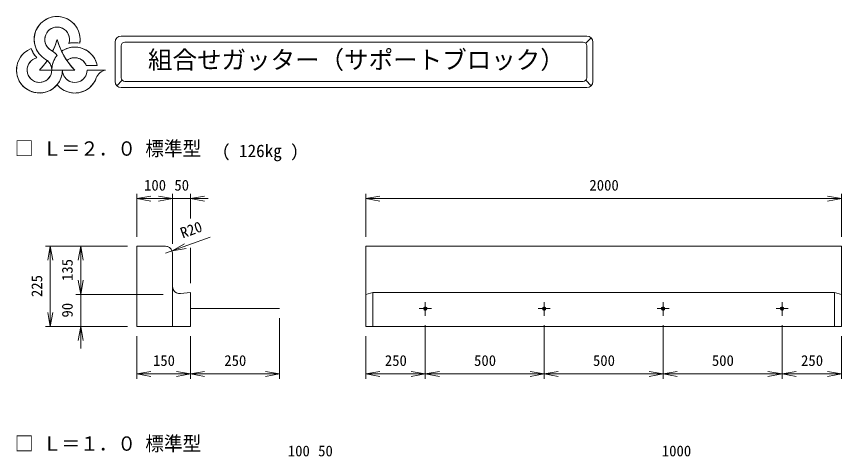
# Model space of a CAD drawing. Units: millimetres on the paper. Extents: x 40 to 502, y 22 to 376.
# Drawn here: x 361.3 to 487.5, y 309.1 to 376.3 of the extents above; entities that cross this region are included whole.
import ezdxf
from ezdxf.enums import TextEntityAlignment as Align

# ---------------------------------------------------------------- set-up
doc = ezdxf.new("R2010")
doc.units = ezdxf.units.MM
doc.layers.add('0_2', color=4, linetype='Continuous', lineweight=18)
doc.styles.add('ＭＳ ゴシック-5.0-0.0', font='')
doc.styles.get('ＭＳ ゴシック-5.0-0.0').set_extended_font_data('ＭＳ ゴシック-5.0-0.0')

msp = doc.modelspace()

# ---------------------------------------------------------------- linework, layer by layer
at = {"layer": '0_2', "color": 150}
for p, q in [((365.865, 375.899), (366.172, 376.045)), ((366.172, 376.045), (366.491, 376.16)), ((366.491, 376.16), (366.819, 376.244)), ((366.819, 376.244), (367.155, 376.295)), ((367.155, 376.295), (367.493, 376.315)), ((367.493, 376.315), (367.832, 376.301)), ((367.832, 376.301), (368.168, 376.255)), ((368.168, 376.255), (368.498, 376.176)), ((368.498, 376.176), (368.819, 376.066)), ((368.819, 376.066), (369.128, 375.926)), ((364.441, 374.485), (364.617, 374.775)), ((364.617, 374.775), (364.821, 375.046)), ((364.821, 375.046), (365.05, 375.296)), ((365.05, 375.296), (365.302, 375.523)), ((365.302, 375.523), (365.575, 375.725)), ((365.575, 375.725), (365.865, 375.899)), ((369.128, 375.926), (369.421, 375.756)), ((369.421, 375.756), (369.697, 375.559)), ((369.697, 375.559), (369.953, 375.337)), ((369.953, 375.337), (370.186, 375.09)), ((370.186, 375.09), (370.394, 374.822)), ((370.394, 374.822), (370.575, 374.536)), ((364.034, 373.199), (364.089, 373.534)), ((364.089, 373.534), (364.175, 373.862)), ((364.175, 373.862), (364.293, 374.18)), ((364.293, 374.18), (364.441, 374.485)), ((365.778, 373.532), (365.675, 373.207)), ((365.936, 373.833), (365.778, 373.532)), ((366.146, 374.1), (365.936, 373.833)), ((366.401, 374.326), (366.146, 374.1)), ((366.692, 374.502), (366.401, 374.326)), ((367.01, 374.624), (366.692, 374.502)), ((367.344, 374.686), (367.01, 374.624)), ((367.684, 374.688), (367.344, 374.686)), ((368.019, 374.628), (367.684, 374.688)), ((368.338, 374.509), (368.019, 374.628)), ((368.631, 374.335), (368.338, 374.509)), ((368.887, 374.112), (368.631, 374.335)), ((369.099, 373.846), (368.887, 374.112)), ((369.26, 373.546), (369.099, 373.846)), ((369.365, 373.223), (369.26, 373.546)), ((370.575, 374.536), (370.728, 374.233)), ((370.728, 374.233), (370.851, 373.917)), ((370.851, 373.917), (370.943, 373.591)), ((370.943, 373.591), (371.003, 373.257)), ((364.013, 372.861), (364.034, 373.199)), ((364.023, 372.522), (364.013, 372.861)), ((364.067, 372.186), (364.023, 372.522)), ((365.675, 373.207), (365.633, 372.87)), ((365.633, 372.87), (365.652, 372.53)), ((365.652, 372.53), (365.732, 372.199)), ((369.317, 372.214), (369.394, 372.546)), ((369.593, 372.266), (369.317, 372.214)), ((369.41, 372.885), (369.365, 373.223)), ((369.394, 372.546), (369.41, 372.885)), ((369.871, 372.298), (369.593, 372.266)), ((370.151, 372.312), (369.871, 372.298)), ((370.431, 372.308), (370.151, 372.312)), ((370.71, 372.285), (370.431, 372.308)), ((370.987, 372.243), (370.71, 372.285)), ((371.025, 372.58), (370.987, 372.243)), ((371.003, 373.257), (371.03, 372.919)), ((371.03, 372.919), (371.025, 372.58)), ((362.485, 370.747), (362.821, 371.012)), ((362.821, 371.012), (363.187, 371.234)), ((363.187, 371.234), (363.576, 371.41)), ((363.576, 371.41), (363.679, 371.149)), ((363.679, 371.149), (363.798, 370.895)), ((364.143, 371.855), (364.067, 372.186)), ((364.25, 371.533), (364.143, 371.855)), ((364.388, 371.224), (364.25, 371.533)), ((364.556, 370.929), (364.388, 371.224)), ((365.732, 372.199), (365.869, 371.888)), ((365.869, 371.888), (366.06, 371.606)), ((366.06, 371.606), (366.299, 371.364)), ((366.299, 371.364), (366.577, 371.168)), ((366.577, 371.168), (366.842, 370.999)), ((366.842, 370.999), (367.027, 370.859)), ((361.531, 369.348), (361.703, 369.739)), ((361.703, 369.739), (361.922, 370.106)), ((361.922, 370.106), (362.184, 370.444)), ((362.184, 370.444), (362.485, 370.747)), ((363.808, 369.723), (363.538, 369.515)), ((363.798, 370.895), (363.934, 370.651)), ((364.11, 369.879), (363.808, 369.723)), ((363.934, 370.651), (364.086, 370.415)), ((364.086, 370.415), (364.254, 370.191)), ((364.436, 369.978), (364.11, 369.879)), ((364.254, 370.191), (364.436, 369.978)), ((364.75, 370.651), (364.556, 370.929)), ((364.971, 370.394), (364.75, 370.651)), ((365.216, 370.159), (364.971, 370.394)), ((365.482, 369.948), (365.216, 370.159)), ((365.767, 369.765), (365.482, 369.948)), ((366.023, 369.587), (365.767, 369.765)), ((367.117, 369.765), (367.011, 369.546)), ((367.027, 370.859), (367.203, 370.707)), ((367.238, 369.976), (367.117, 369.765)), ((367.203, 370.707), (367.368, 370.544)), ((367.373, 370.178), (367.238, 369.976)), ((367.368, 370.544), (367.522, 370.371)), ((367.522, 370.371), (367.373, 370.178)), ((361.312, 368.09), (361.334, 368.517)), ((361.334, 368.517), (361.407, 368.938)), ((361.407, 368.938), (361.531, 369.348)), ((363.007, 368.657), (362.942, 368.323)), ((363.132, 368.973), (363.007, 368.657)), ((363.311, 369.263), (363.132, 368.973)), ((363.538, 369.515), (363.311, 369.263)), ((366.224, 369.396), (366.023, 369.587)), ((366.395, 369.177), (366.224, 369.396)), ((366.531, 368.935), (366.395, 369.177)), ((366.631, 368.676), (366.531, 368.935)), ((366.692, 368.405), (366.631, 368.676)), ((366.746, 368.613), (366.721, 368.371)), ((366.788, 368.853), (366.746, 368.613)), ((366.846, 369.089), (366.788, 368.853)), ((366.921, 369.32), (366.846, 369.089)), ((367.011, 369.546), (366.921, 369.32)), ((371.987, 368.803), (373.667, 368.803)), ((361.343, 367.664), (361.312, 368.09)), ((361.425, 367.244), (361.343, 367.664)), ((361.558, 366.838), (361.425, 367.244)), ((362.942, 368.323), (362.938, 367.982)), ((362.938, 367.982), (362.994, 367.647)), ((362.994, 367.647), (363.11, 367.327)), ((363.11, 367.327), (363.282, 367.033)), ((366.442, 367.155), (366.591, 367.461)), ((366.591, 367.461), (366.681, 367.789)), ((366.681, 367.789), (366.712, 368.128)), ((366.712, 368.128), (366.692, 368.405)), ((366.721, 368.371), (366.712, 368.128)), ((366.712, 368.128), (368.332, 368.128)), ((368.214, 367.226), (368.123, 366.936)), ((368.28, 367.523), (368.214, 367.226)), ((368.319, 367.824), (368.28, 367.523)), ((368.332, 368.128), (368.319, 367.824)), ((372.112, 368.128), (374.92, 368.128)), ((361.739, 366.45), (361.558, 366.838)), ((361.966, 366.088), (361.739, 366.45)), ((362.235, 365.756), (361.966, 366.088)), ((363.282, 367.033), (363.503, 366.775)), ((363.503, 366.775), (363.767, 366.56)), ((363.767, 366.56), (364.065, 366.396)), ((364.065, 366.396), (364.388, 366.289)), ((364.388, 366.289), (364.725, 366.241)), ((364.725, 366.241), (365.065, 366.254)), ((365.065, 366.254), (365.397, 366.328)), ((365.397, 366.328), (365.71, 366.46)), ((365.71, 366.46), (365.995, 366.646)), ((365.995, 366.646), (366.242, 366.88)), ((366.242, 366.88), (366.442, 367.155)), ((367.706, 366.127), (367.522, 365.885)), ((367.868, 366.384), (367.706, 366.127)), ((368.008, 366.655), (367.868, 366.384)), ((368.123, 366.936), (368.008, 366.655)), ((362.543, 365.459), (362.235, 365.756)), ((362.884, 365.202), (362.543, 365.459)), ((363.254, 364.988), (362.884, 365.202)), ((363.648, 364.82), (363.254, 364.988)), ((364.059, 364.702), (363.648, 364.82)), ((364.481, 364.635), (364.059, 364.702)), ((365.334, 364.656), (364.908, 364.619)), ((365.752, 364.744), (365.334, 364.656)), ((366.157, 364.882), (365.752, 364.744)), ((366.542, 365.068), (366.157, 364.882)), ((366.901, 365.3), (366.542, 365.068)), ((367.229, 365.574), (366.901, 365.3)), ((367.522, 365.885), (367.229, 365.574)), ((364.908, 364.619), (364.481, 364.635))]:
    msp.add_line(p, q, dxfattribs=at)
at = {"layer": '0_2', "color": 1}
for p, q in [((367.331, 372.19), (367.431, 372.496)), ((367.431, 372.496), (367.522, 372.805)), ((367.522, 372.805), (367.613, 372.496)), ((367.613, 372.496), (367.713, 372.19)), ((366.842, 370.999), (366.977, 371.291)), ((367.027, 370.859), (366.842, 370.999)), ((366.977, 371.291), (367.104, 371.587)), ((367.104, 371.587), (367.222, 371.887)), ((367.222, 371.887), (367.331, 372.19)), ((367.713, 372.19), (367.822, 371.887)), ((367.822, 371.887), (367.94, 371.587)), ((367.94, 371.587), (368.067, 371.291)), ((368.067, 371.291), (368.203, 370.999)), ((368.203, 370.999), (368.324, 370.755)), ((367.011, 369.546), (367.117, 369.765)), ((367.203, 370.707), (367.027, 370.859)), ((367.117, 369.765), (367.238, 369.976)), ((367.368, 370.544), (367.203, 370.707)), ((367.238, 369.976), (367.373, 370.178)), ((367.522, 370.371), (367.368, 370.544)), ((367.373, 370.178), (367.522, 370.371)), ((368.324, 370.755), (368.452, 370.515)), ((368.452, 370.515), (368.585, 370.278)), ((368.585, 370.278), (368.725, 370.044)), ((368.725, 370.044), (368.87, 369.814)), ((368.87, 369.814), (369.021, 369.587)), ((365.04, 368.356), (365.251, 368.591)), ((365.251, 368.591), (365.455, 368.831)), ((365.455, 368.831), (365.651, 369.078)), ((365.651, 369.078), (365.841, 369.33)), ((365.841, 369.33), (366.023, 369.587)), ((366.023, 369.587), (366.224, 369.396)), ((366.224, 369.396), (366.395, 369.177)), ((366.395, 369.177), (366.531, 368.935)), ((366.531, 368.935), (366.631, 368.676)), ((366.631, 368.676), (366.692, 368.405)), ((366.721, 368.371), (366.746, 368.613)), ((366.746, 368.613), (366.788, 368.853)), ((366.788, 368.853), (366.846, 369.089)), ((366.846, 369.089), (366.921, 369.32)), ((366.921, 369.32), (367.011, 369.546)), ((369.021, 369.587), (369.203, 369.33)), ((369.203, 369.33), (369.393, 369.078)), ((369.393, 369.078), (369.59, 368.831)), ((369.59, 368.831), (369.794, 368.591)), ((369.794, 368.591), (370.004, 368.356)), ((364.822, 368.128), (365.04, 368.356)), ((364.822, 368.128), (370.222, 368.128)), ((370.222, 368.128), (364.822, 368.128)), ((366.692, 368.405), (366.712, 368.128)), ((366.712, 368.128), (366.721, 368.371)), ((370.004, 368.356), (370.222, 368.128))]:
    msp.add_line(p, q, dxfattribs=at)
at = {"layer": '0_2'}
for p, q in [((376.381, 366.397), (376.381, 372.397)), ((377.318, 373.334), (448.53, 373.334)), ((377.881, 372.397), (447.968, 372.397)), ((448.365, 372.232), (449.193, 373.06)), ((449.468, 372.397), (449.468, 366.397)), ((377.318, 366.959), (377.318, 371.834)), ((448.53, 366.959), (448.53, 371.834)), ((377.483, 366.561), (376.656, 365.734)), ((377.881, 366.397), (447.968, 366.397)), ((448.365, 366.561), (449.193, 365.734)), ((377.318, 365.459), (448.53, 365.459)), ((379.724, 342.66), (379.724, 349.207)), ((379.724, 348.48), (381.874, 348.859)), ((379.724, 348.48), (385.181, 348.48)), ((379.724, 348.48), (381.874, 348.101)), ((385.181, 348.48), (383.031, 348.859)), ((385.181, 348.48), (383.031, 348.101)), ((385.181, 341.569), (385.181, 349.207)), ((385.181, 348.48), (387.909, 348.48)), ((387.909, 345.451), (387.909, 349.207)), ((387.909, 348.48), (390.058, 348.859)), ((387.909, 348.48), (390.616, 348.48)), ((387.909, 348.48), (390.058, 348.101)), ((414.738, 342.66), (414.738, 349.207)), ((414.738, 348.48), (416.887, 348.859)), ((414.738, 348.48), (487.488, 348.48)), ((414.738, 348.48), (416.887, 348.101)), ((487.488, 348.48), (485.338, 348.859)), ((487.488, 348.48), (485.338, 348.101)), ((487.488, 342.66), (487.488, 349.207)), ((384.089, 340.114), (390.909, 342.596)), ((365.74, 341.205), (378.269, 341.205)), ((366.467, 341.205), (366.088, 339.055)), ((366.467, 341.205), (366.467, 328.928)), ((366.467, 341.205), (366.846, 339.055)), ((371.128, 341.205), (370.749, 339.055)), ((371.128, 333.839), (371.128, 341.205)), ((371.128, 341.205), (371.507, 339.055)), ((385.115, 340.487), (387.005, 341.578)), ((385.115, 340.487), (387.264, 340.866)), ((387.909, 335.567), (387.909, 340.932)), ((371.128, 333.839), (370.749, 335.988)), ((371.128, 333.839), (371.507, 335.988)), ((370.4, 333.839), (383.726, 333.839)), ((371.128, 333.839), (371.128, 328.928)), ((423.831, 332.65), (423.831, 330.573)), ((442.019, 332.65), (442.019, 330.573)), ((460.206, 332.65), (460.206, 330.573)), ((478.394, 332.65), (478.394, 330.573)), ((366.467, 328.928), (366.088, 331.078)), ((366.467, 328.928), (366.846, 331.078)), ((422.918, 331.656), (424.761, 331.656)), ((441.106, 331.656), (442.948, 331.656)), ((459.293, 331.656), (461.136, 331.656)), ((477.481, 331.656), (479.323, 331.656)), ((401.549, 320.95), (401.549, 330.201)), ((365.74, 328.928), (378.269, 328.928)), ((371.128, 328.928), (370.749, 326.779)), ((371.128, 328.928), (371.128, 325.539)), ((371.128, 328.928), (371.507, 326.779)), ((423.831, 320.95), (423.831, 329.118)), ((442.019, 320.95), (442.019, 329.118)), ((460.206, 320.95), (460.206, 329.118)), ((478.394, 320.95), (478.394, 329.118)), ((379.724, 320.95), (379.724, 327.473)), ((387.909, 320.95), (387.909, 327.473)), ((414.738, 320.95), (414.738, 327.473)), ((487.488, 320.95), (487.488, 327.473)), ((379.724, 321.677), (381.874, 322.056)), ((387.909, 321.677), (385.759, 322.056)), ((387.909, 321.677), (390.058, 322.056)), ((401.549, 321.677), (399.4, 322.056)), ((414.738, 321.677), (416.887, 322.056)), ((423.831, 321.677), (421.682, 322.056)), ((423.831, 321.677), (425.981, 322.056)), ((442.019, 321.677), (439.87, 322.056)), ((442.019, 321.677), (444.168, 322.056)), ((460.206, 321.677), (458.057, 322.056)), ((460.206, 321.677), (462.356, 322.056)), ((478.394, 321.677), (476.245, 322.056)), ((478.394, 321.677), (480.543, 322.056)), ((487.488, 321.677), (485.338, 322.056)), ((379.724, 321.677), (387.909, 321.677)), ((379.724, 321.677), (381.874, 321.298)), ((387.909, 321.677), (385.759, 321.298)), ((387.909, 321.677), (401.549, 321.677)), ((387.909, 321.677), (390.058, 321.298)), ((401.549, 321.677), (399.4, 321.298)), ((414.738, 321.677), (423.831, 321.677)), ((414.738, 321.677), (416.887, 321.298)), ((423.831, 321.677), (421.682, 321.298)), ((423.831, 321.677), (442.019, 321.677)), ((423.831, 321.677), (425.981, 321.298)), ((442.019, 321.677), (439.87, 321.298)), ((442.019, 321.677), (460.206, 321.677)), ((442.019, 321.677), (444.168, 321.298)), ((460.206, 321.677), (458.057, 321.298)), ((460.206, 321.677), (478.394, 321.677)), ((460.206, 321.677), (462.356, 321.298)), ((478.394, 321.677), (476.245, 321.298)), ((478.394, 321.677), (487.488, 321.677)), ((478.394, 321.677), (480.543, 321.298)), ((487.488, 321.677), (485.338, 321.298))]:
    msp.add_line(p, q, dxfattribs=at)
at = {"layer": '0_2', "color": 7}
for p, q in [((368.203, 370.999), (368.437, 371.15)), ((368.324, 370.755), (368.203, 370.999)), ((368.437, 371.15), (368.683, 371.283)), ((368.683, 371.283), (368.939, 371.395)), ((368.939, 371.395), (369.203, 371.487)), ((369.203, 371.487), (369.473, 371.557)), ((369.473, 371.557), (369.748, 371.606)), ((369.748, 371.606), (370.026, 371.633)), ((370.026, 371.633), (370.306, 371.637)), ((370.306, 371.637), (370.585, 371.619)), ((370.585, 371.619), (370.861, 371.579)), ((370.861, 371.579), (371.134, 371.518)), ((371.134, 371.518), (371.4, 371.434)), ((371.4, 371.434), (371.659, 371.33)), ((371.659, 371.33), (371.91, 371.206)), ((371.91, 371.206), (372.149, 371.062)), ((372.149, 371.062), (372.376, 370.899)), ((368.452, 370.515), (368.324, 370.755)), ((368.585, 370.278), (368.452, 370.515)), ((368.725, 370.044), (368.585, 370.278)), ((368.87, 369.814), (368.725, 370.044)), ((369.021, 369.587), (368.87, 369.814)), ((369.214, 369.727), (369.021, 369.587)), ((369.424, 369.841), (369.214, 369.727)), ((369.646, 369.928), (369.424, 369.841)), ((369.877, 369.986), (369.646, 369.928)), ((370.114, 370.015), (369.877, 369.986)), ((370.352, 370.014), (370.114, 370.015)), ((370.589, 369.982), (370.352, 370.014)), ((370.819, 369.921), (370.589, 369.982)), ((371.041, 369.832), (370.819, 369.921)), ((371.249, 369.715), (371.041, 369.832)), ((371.44, 369.573), (371.249, 369.715)), ((372.376, 370.899), (372.59, 370.719)), ((372.59, 370.719), (372.788, 370.523)), ((372.788, 370.523), (372.971, 370.311)), ((372.971, 370.311), (373.136, 370.086)), ((373.136, 370.086), (373.282, 369.848)), ((373.282, 369.848), (373.409, 369.599)), ((371.613, 369.408), (371.44, 369.573)), ((371.763, 369.223), (371.613, 369.408)), ((371.888, 369.02), (371.763, 369.223)), ((371.987, 368.803), (371.888, 369.02)), ((373.667, 368.803), (371.987, 368.803)), ((373.409, 369.599), (373.516, 369.341)), ((373.516, 369.341), (373.602, 369.075)), ((373.602, 369.075), (373.667, 368.803)), ((368.214, 367.226), (368.123, 366.936)), ((368.28, 367.523), (368.214, 367.226)), ((368.319, 367.824), (368.28, 367.523)), ((368.332, 368.128), (368.319, 367.824)), ((368.355, 367.832), (368.332, 368.128)), ((368.425, 367.544), (368.355, 367.832)), ((368.538, 367.27), (368.425, 367.544)), ((368.693, 367.017), (368.538, 367.27)), ((371.906, 367.27), (371.751, 367.017)), ((372.02, 367.544), (371.906, 367.27)), ((372.089, 367.832), (372.02, 367.544)), ((372.112, 368.128), (372.089, 367.832)), ((374.92, 368.128), (372.112, 368.128)), ((373.616, 367.145), (373.74, 367.351)), ((373.74, 367.351), (373.89, 367.54)), ((373.89, 367.54), (374.062, 367.709)), ((374.062, 367.709), (374.255, 367.854)), ((374.255, 367.854), (374.464, 367.973)), ((374.464, 367.973), (374.687, 368.065)), ((374.687, 368.065), (374.92, 368.128)), ((367.706, 366.127), (367.522, 365.885)), ((367.868, 366.384), (367.706, 366.127)), ((368.008, 366.655), (367.868, 366.384)), ((368.123, 366.936), (368.008, 366.655)), ((368.886, 366.792), (368.693, 367.017)), ((369.111, 366.599), (368.886, 366.792)), ((369.364, 366.444), (369.111, 366.599)), ((369.638, 366.331), (369.364, 366.444)), ((369.926, 366.261), (369.638, 366.331)), ((370.222, 366.238), (369.926, 366.261)), ((370.518, 366.261), (370.222, 366.238)), ((370.806, 366.331), (370.518, 366.261)), ((371.08, 366.444), (370.806, 366.331)), ((371.333, 366.599), (371.08, 366.444)), ((371.559, 366.792), (371.333, 366.599)), ((371.751, 367.017), (371.559, 366.792)), ((372.742, 365.685), (372.984, 365.962)), ((372.984, 365.962), (373.196, 366.264)), ((373.196, 366.264), (373.375, 366.585)), ((373.375, 366.585), (373.519, 366.924)), ((373.519, 366.924), (373.616, 367.145)), ((367.522, 365.885), (367.772, 365.615)), ((367.772, 365.615), (368.048, 365.372)), ((368.048, 365.372), (368.349, 365.16)), ((368.349, 365.16), (368.67, 364.98)), ((368.67, 364.98), (369.008, 364.835)), ((369.008, 364.835), (369.36, 364.726)), ((369.36, 364.726), (369.721, 364.654)), ((369.721, 364.654), (370.088, 364.621)), ((370.456, 364.626), (370.821, 364.67)), ((370.821, 364.67), (371.18, 364.751)), ((371.18, 364.751), (371.528, 364.87)), ((371.528, 364.87), (371.862, 365.025)), ((371.862, 365.025), (372.178, 365.214)), ((372.178, 365.214), (372.473, 365.435)), ((372.473, 365.435), (372.742, 365.685)), ((370.088, 364.621), (370.456, 364.626)), ((379.724, 328.928), (379.724, 341.205)), ((379.724, 341.205), (384.089, 341.205)), ((384.089, 341.205), (384.427, 341.151)), ((384.427, 341.151), (384.731, 340.996)), ((384.731, 340.996), (384.972, 340.755)), ((384.972, 340.755), (385.127, 340.451)), ((385.127, 340.451), (385.181, 340.114)), ((385.181, 340.114), (385.181, 335.045)), ((385.181, 335.045), (385.223, 334.745)), ((385.223, 334.745), (385.346, 334.468)), ((385.346, 334.468), (385.54, 334.236)), ((385.54, 334.236), (385.79, 334.065)), ((385.79, 334.065), (386.078, 333.971)), ((386.078, 333.971), (386.381, 333.959)), ((386.381, 333.959), (387.909, 334.112)), ((387.909, 334.112), (387.909, 328.928)), ((387.909, 328.928), (379.724, 328.928))]:
    msp.add_line(p, q, dxfattribs=at)
at = {"layer": '0_2', "color": 6}
msp.add_line((364.822, 368.128), (370.222, 368.128), dxfattribs=at)
at = {"layer": '0_2', "color": 2}
for p, q in [((384.089, 341.205), (379.724, 341.205)), ((379.724, 341.205), (379.724, 328.928)), ((414.738, 341.205), (487.488, 341.205)), ((414.738, 341.205), (414.738, 328.928)), ((487.488, 341.205), (487.488, 328.928)), ((385.181, 340.114), (385.181, 328.928)), ((386.381, 333.959), (387.909, 334.112)), ((387.909, 334.112), (387.909, 328.928)), ((415.829, 334.112), (414.738, 333.839)), ((415.829, 334.112), (486.396, 334.112)), ((415.829, 334.112), (415.829, 328.928)), ((486.396, 334.112), (487.488, 333.839)), ((486.396, 334.112), (486.396, 328.928)), ((387.909, 328.928), (379.724, 328.928)), ((414.738, 328.928), (487.488, 328.928))]:
    msp.add_line(p, q, dxfattribs=at)
at = {"layer": '0_2', "color": 3}
msp.add_line((387.909, 331.656), (401.549, 331.656), dxfattribs=at)
at = {"layer": '0_2', "color": 2}
for centre, radius in [((423.831, 331.656), 0.273), ((442.019, 331.656), 0.273), ((460.206, 331.656), 0.273), ((478.394, 331.656), 0.273), ((423.831, 331.656), 0.182), ((423.831, 331.656), 0.0727), ((442.019, 331.656), 0.182), ((442.019, 331.656), 0.0727), ((460.206, 331.656), 0.182), ((460.206, 331.656), 0.0727), ((478.394, 331.656), 0.182), ((478.394, 331.656), 0.0727)]:
    msp.add_circle(centre, radius, dxfattribs=at)
at = {"layer": '0_2', "color": 150}
for centre, radius, start, end in [((367.522, 372.805), 3.51, 350.78653, 240), ((367.522, 372.805), 1.89, 341.79487, 240), ((370.222, 368.128), 4.185, 79.47131, 102.48326), ((364.822, 368.128), 3.51, 110.78653, 0), ((367.522, 372.805), 4.185, 199.47131, 222.48326), ((364.822, 368.128), 3.51, 39.71514, 60), ((370.222, 368.128), 3.51, 11.08749, 125.12548), ((364.822, 368.128), 1.89, 101.79487, 60), ((370.222, 368.128), 3.51, 140.28486, 180), ((370.222, 368.128), 1.89, 20.92483, 129.45771), ((370.222, 368.128), 1.89, 180, 0), ((375.294, 366.276), 1.89, 101.43711, 159.93719), ((370.222, 368.128), 3.51, 219.71514, 339.93719)]:
    msp.add_arc(centre, radius, start, end, dxfattribs=at)
at = {"layer": '0_2', "color": 1}
for centre, start, end in [((357.116, 375.695), 334.22656, 344.47751), ((377.928, 375.695), 195.52249, 224.47751), ((357.116, 375.695), 315.52249, 325.56209)]:
    msp.add_arc(centre, 10.8, start, end, dxfattribs=at)
at = {"layer": '0_2'}
for centre, radius, start, end in [((377.318, 372.397), 0.938, 90, 180), ((377.881, 371.834), 0.562, 90, 180), ((447.968, 371.834), 0.562, 0, 90), ((448.53, 372.397), 0.938, 0, 90), ((377.318, 366.397), 0.938, 180, 270), ((377.881, 366.959), 0.562, 180, 270), ((447.968, 366.959), 0.562, 270, 0), ((448.53, 366.397), 0.938, 270, 0)]:
    msp.add_arc(centre, radius, start, end, dxfattribs=at)
at = {"layer": '0_2', "color": 2}
for centre, start, end in [((384.089, 340.114), 0, 90), ((386.272, 335.045), 180, 275.71059)]:
    msp.add_arc(centre, 1.091, start, end, dxfattribs=at)

# ---------------------------------------------------------------- texts
at = {"layer": '0_2', "color": 7, "style": 'ＭＳ ゴシック-5.0-0.0'}
for s, height, p in [('組合せガッター（サポートブロック）', 2.749, (381.421, 367.496)), ('      ( 126kg )', 1.924, (384.87, 354.239)), ('100', 1.65, (380.816, 349.208)), ('50', 1.65, (385.453, 349.208)), ('2000', 1.65, (448.93, 349.208)), ('150', 1.65, (382.18, 322.405)), ('250', 1.65, (393.092, 322.405)), ('250', 1.65, (417.648, 322.405)), ('500', 1.65, (431.288, 322.405)), ('500', 1.65, (449.476, 322.405)), ('500', 1.65, (467.663, 322.405)), ('250', 1.65, (481.304, 322.405)), ('100', 1.65, (402.808, 308.588)), ('50', 1.65, (407.446, 308.588)), ('1000', 1.65, (460.011, 308.589))]:
    msp.add_text(s, height=height, dxfattribs=at).set_placement(p, align=Align.BOTTOM_LEFT)
at = {"layer": '0_2', "color": 7, "style": 'ＭＳ ゴシック-5.0-0.0', "width": 0.95}
for s, p in [('□ Ｌ＝２．０ 標準型 ', (361.067, 354.371)), ('□ Ｌ＝１．０ 標準型 ', (361.067, 309.268))]:
    msp.add_text(s, height=2.199, dxfattribs=at).set_placement(p, align=Align.BOTTOM_LEFT)
at = {"layer": '0_2', "color": 7, "style": 'ＭＳ ゴシック-5.0-0.0'}
for s, rotation, p in [('R20', 20, (386.899, 341.91)), ('135', 90, (370.4, 335.885)), ('225', 90, (365.74, 333.43)), ('90', 90, (370.4, 330.292))]:
    msp.add_text(s, height=1.65, rotation=rotation, dxfattribs=at).set_placement(p, align=Align.BOTTOM_LEFT)

doc.saveas('drawing.dxf')
